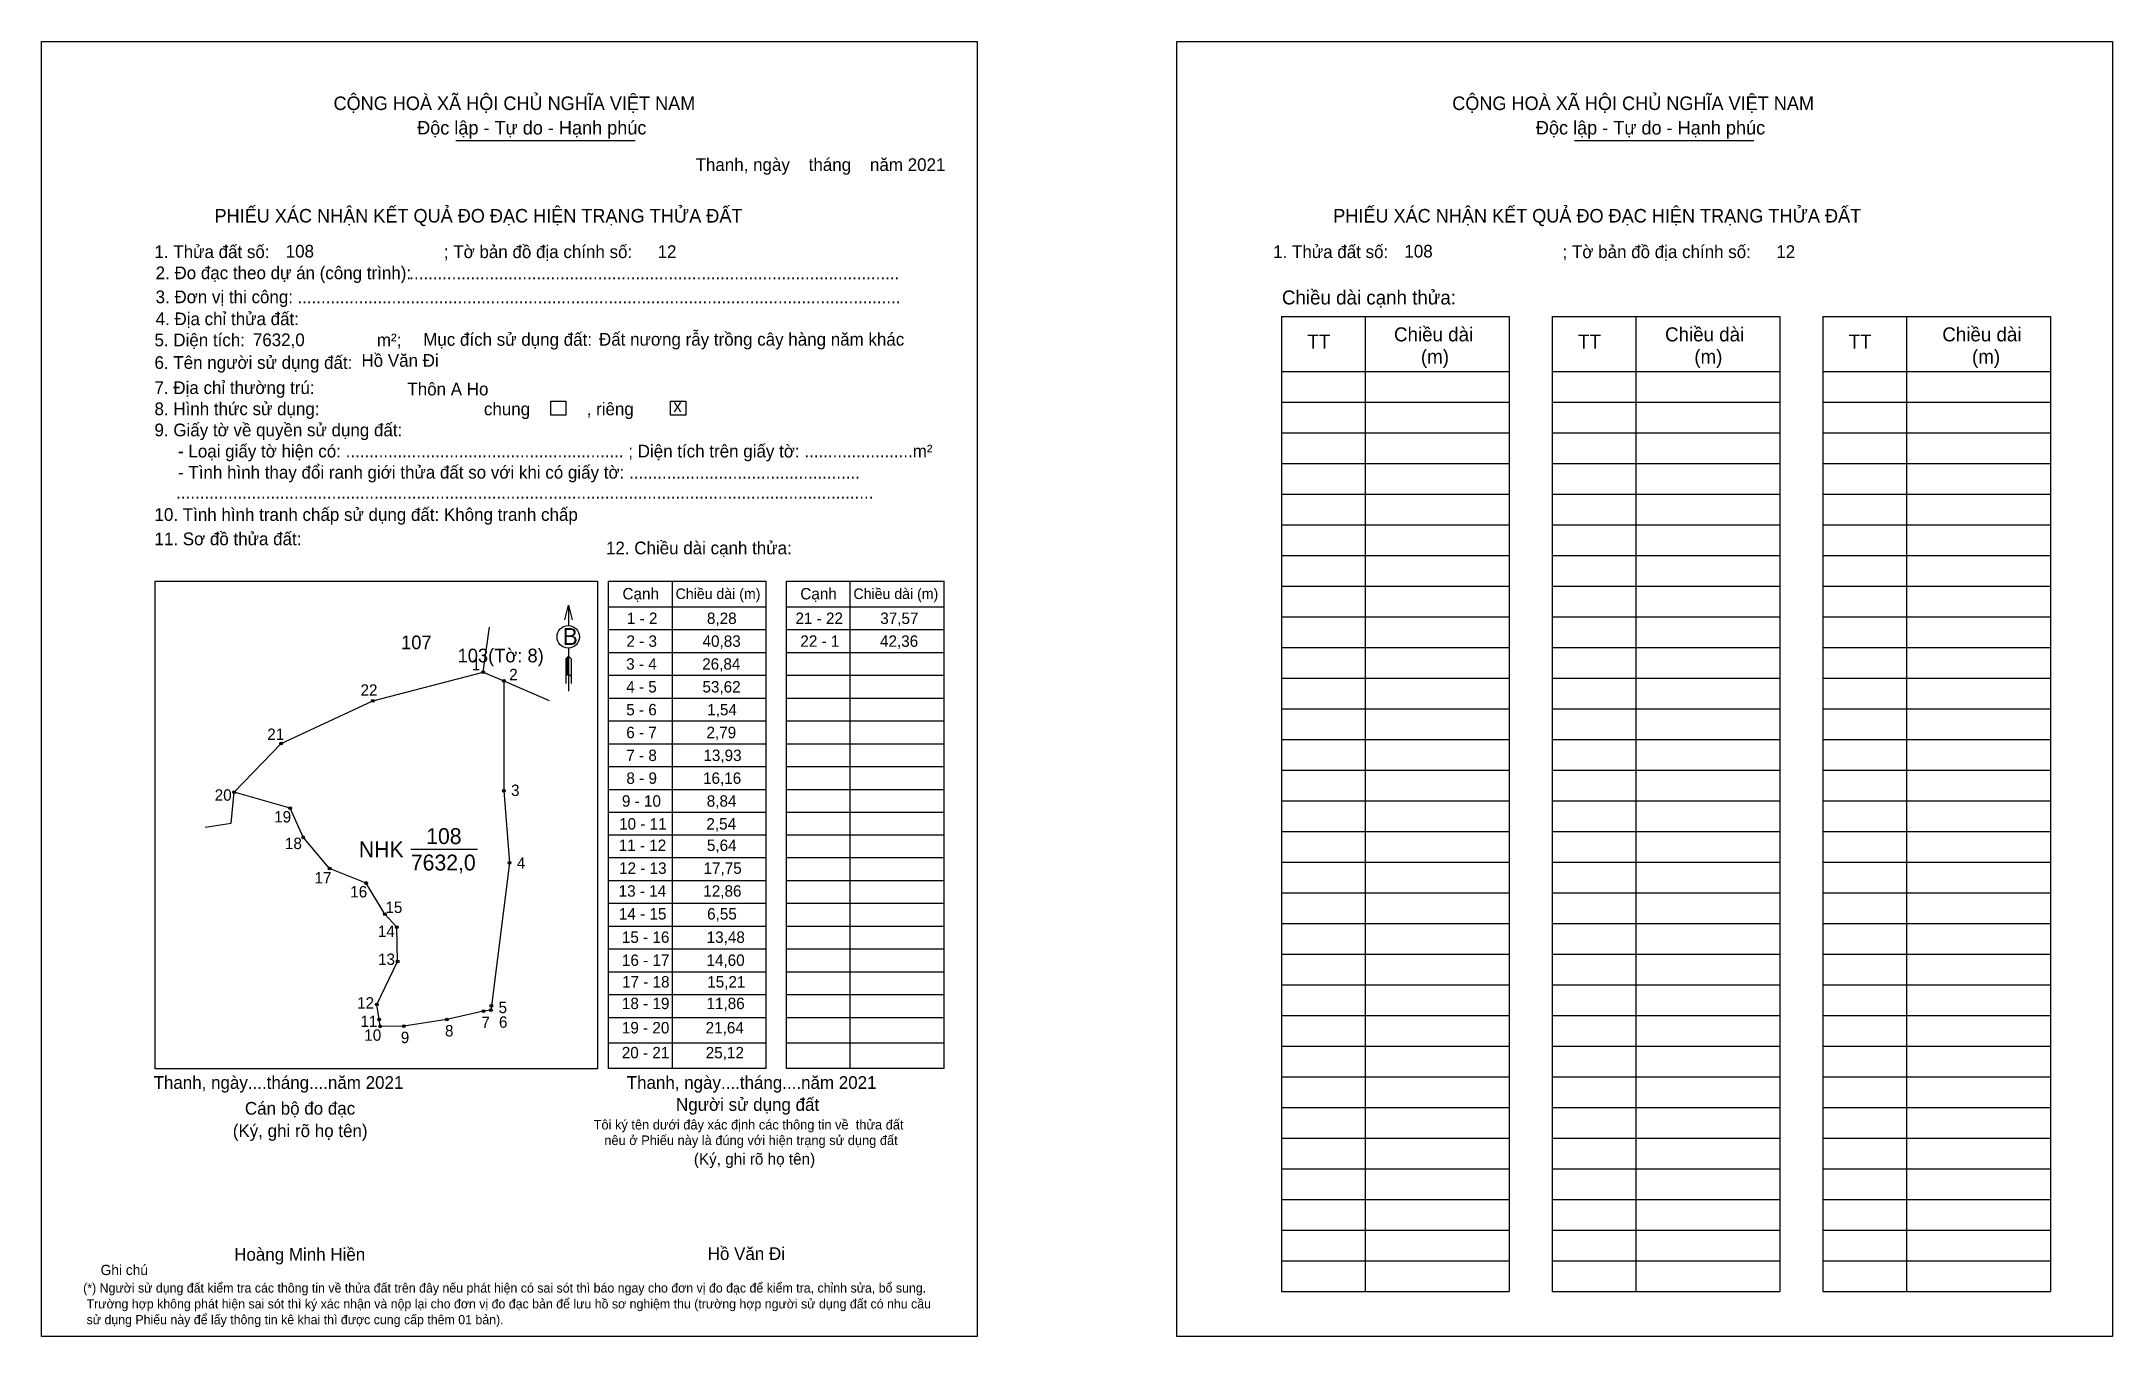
# Model space of a CAD drawing. Extents: x 544508 to 545278, y 1823724 to 1824205.
import ezdxf

# ---------------------------------------------------------------- set-up
doc = ezdxf.new("R2010")
doc.units = 0
for name, color, linetype in [('CanhThua', 7, 'Continuous'), ('kqddKhungInTrang1', 7, 'Continuous'), ('kqddKhungInTrang2', 7, 'Continuous'), ('kqddNoiDung', 7, 'Continuous'), ('kqddTemplate', 7, 'Continuous'), ('MocDinhThua', 7, 'Continuous'), ('NhanDiaChinhThua', 7, 'Continuous'), ('NhanTuCan', 7, 'Continuous'), ('RauThua', 7, 'Continuous'), ('SoHieuDinhThua', 7, 'Continuous')]:
    doc.layers.add(name, color=color, linetype=linetype)

msp = doc.modelspace()

# ---------------------------------------------------------------- linework, layer by layer
at = {"layer": 'CanhThua'}
for p, q in [((544631.2, 1823960.28), (544672.22, 1823970.88)), ((544672.22, 1823970.88), (544679.86, 1823967.67)), ((544679.86, 1823967.67), (544679.86, 1823926.85)), ((544597.16, 1823944.39), (544631.2, 1823960.28)), ((544579.66, 1823926.36), (544597.16, 1823944.39)), ((544600.46, 1823920.38), (544579.66, 1823926.36)), ((544679.86, 1823926.85), (544682.01, 1823900.09)), ((544605.27, 1823909.54), (544600.46, 1823920.38)), ((544615.15, 1823897.98), (544605.27, 1823909.54)), ((544628.71, 1823892.56), (544615.15, 1823897.98)), ((544682.01, 1823900.09), (544675.26, 1823846.9)), ((544635.66, 1823881.01), (544628.71, 1823892.56)), ((544640.12, 1823876.21), (544635.66, 1823881.01)), ((544640.43, 1823863.36), (544640.12, 1823876.21)), ((544632.67, 1823847.4), (544640.43, 1823863.36)), ((544633.53, 1823841.82), (544632.67, 1823847.4)), ((544633.92, 1823839.31), (544633.53, 1823841.82)), ((544658.74, 1823841.83), (544642.76, 1823839.42)), ((544672.31, 1823844.96), (544658.74, 1823841.83)), ((544675.07, 1823845.37), (544672.31, 1823844.96)), ((544675.26, 1823846.9), (544675.07, 1823845.37)), ((544642.76, 1823839.42), (544633.92, 1823839.31))]:
    msp.add_line(p, q, dxfattribs=at)
at = {"layer": 'kqddKhungInTrang1'}
msp.add_lwpolyline([(544507.99, 1824205.24), (544855.89, 1824205.24), (544855.89, 1823724.06), (544507.99, 1823724.06)], close=True, dxfattribs=at)
at = {"layer": 'kqddKhungInTrang2'}
msp.add_lwpolyline([(544930.1, 1824205.24), (545277.99, 1824205.24), (545277.99, 1823724.06), (544930.1, 1823724.06)], close=True, dxfattribs=at)
at = {"layer": 'kqddTemplate'}
for p, q in [((544662.08, 1824168.41), (544728.71, 1824168.41)), ((545077.99, 1824168.41), (545144.62, 1824168.41)), ((544969.04, 1824103.01), (545053.63, 1824103.01)), ((544969.04, 1824103.01), (544969.04, 1823740.77)), ((545000.17, 1824103.01), (545000.17, 1823740.77)), ((545053.63, 1824103.01), (545053.63, 1823740.77)), ((545069.66, 1824103.01), (545069.66, 1823740.77)), ((545069.66, 1824103.01), (545154.25, 1824103.01)), ((545100.79, 1824103.01), (545100.79, 1823740.77)), ((545154.25, 1824103.01), (545154.25, 1823740.77)), ((545170.28, 1824103.01), (545170.28, 1823740.77)), ((545170.28, 1824103.01), (545254.87, 1824103.01)), ((545201.41, 1824103.01), (545201.41, 1823740.77)), ((545254.87, 1824103.01), (545254.87, 1823740.77)), ((544969.04, 1824082.62), (545053.63, 1824082.62)), ((545069.66, 1824082.62), (545154.25, 1824082.62)), ((545170.28, 1824082.62), (545254.87, 1824082.62)), ((544969.04, 1824071.23), (545053.63, 1824071.23)), ((545069.66, 1824071.23), (545154.25, 1824071.23)), ((545170.28, 1824071.23), (545254.87, 1824071.23)), ((544969.04, 1824059.83), (545053.63, 1824059.83)), ((545069.66, 1824059.83), (545154.25, 1824059.83)), ((545170.28, 1824059.83), (545254.87, 1824059.83)), ((544969.04, 1824048.44), (545053.63, 1824048.44)), ((545069.66, 1824048.44), (545154.25, 1824048.44)), ((545170.28, 1824048.44), (545254.87, 1824048.44)), ((544969.04, 1824037.04), (545053.63, 1824037.04)), ((545069.66, 1824037.04), (545154.25, 1824037.04)), ((545170.28, 1824037.04), (545254.87, 1824037.04)), ((544969.04, 1824025.65), (545053.63, 1824025.65)), ((545069.66, 1824025.65), (545154.25, 1824025.65)), ((545170.28, 1824025.65), (545254.87, 1824025.65)), ((544969.04, 1824014.25), (545053.63, 1824014.25)), ((545069.66, 1824014.25), (545154.25, 1824014.25)), ((545170.28, 1824014.25), (545254.87, 1824014.25)), ((544718.87, 1824004.72), (544777.48, 1824004.72)), ((544718.87, 1823823.65), (544718.87, 1824004.72)), ((544742.44, 1824004.72), (544742.44, 1823823.65)), ((544777.48, 1823823.65), (544777.48, 1824004.72)), ((544784.99, 1824004.72), (544843.59, 1824004.72)), ((544784.99, 1823823.65), (544784.99, 1824004.72)), ((544808.56, 1824004.72), (544808.56, 1823823.65)), ((544843.59, 1823823.65), (544843.59, 1824004.72)), ((544703.94, 1823995.82), (544703.96, 1823988.22)), ((544969.04, 1824002.86), (545053.63, 1824002.86)), ((545069.66, 1824002.86), (545154.25, 1824002.86)), ((545170.28, 1824002.86), (545254.87, 1824002.86)), ((544718.87, 1823995.24), (544777.48, 1823995.24)), ((544784.99, 1823995.24), (544843.59, 1823995.24)), ((544969.04, 1823991.46), (545053.63, 1823991.46)), ((545069.66, 1823991.46), (545154.25, 1823991.46)), ((545170.28, 1823991.46), (545254.87, 1823991.46)), ((544718.87, 1823986.76), (544777.48, 1823986.76)), ((544784.99, 1823986.76), (544843.59, 1823986.76)), ((544969.04, 1823980.07), (545053.63, 1823980.07)), ((545069.66, 1823980.07), (545154.25, 1823980.07)), ((545170.28, 1823980.07), (545254.87, 1823980.07)), ((544703.97, 1823976.8), (544703, 1823975.87)), ((544703.97, 1823976.37), (544703, 1823975.44)), ((544703.98, 1823975.94), (544703, 1823975)), ((544703, 1823975.87), (544703, 1823966.7)), ((544703.98, 1823975.5), (544703, 1823974.57)), ((544703.98, 1823975.07), (544703, 1823974.14)), ((544703.98, 1823974.64), (544703, 1823973.7)), ((544703.98, 1823974.2), (544703, 1823973.27)), ((544703.98, 1823973.77), (544703, 1823972.83)), ((544703.98, 1823973.34), (544703, 1823972.4)), ((544703.98, 1823972.9), (544703, 1823971.96)), ((544703.98, 1823972.47), (544703, 1823971.53)), ((544703.97, 1823979.87), (544704, 1823963.88)), ((544703.97, 1823976.8), (544704.97, 1823975.87)), ((544704.97, 1823975.87), (544704.97, 1823966.7)), ((544718.87, 1823978.27), (544777.48, 1823978.27)), ((544784.99, 1823978.27), (544843.59, 1823978.27)), ((544703.98, 1823972.03), (544703, 1823971.1)), ((544703.98, 1823971.6), (544703, 1823970.66)), ((544703.98, 1823971.17), (544703, 1823970.23)), ((544703.98, 1823970.73), (544703, 1823969.79)), ((544703.98, 1823970.3), (544703, 1823969.36)), ((544703.98, 1823970.3), (544704.97, 1823969.36)), ((544718.87, 1823969.79), (544777.48, 1823969.79)), ((544784.99, 1823969.79), (544843.59, 1823969.79)), ((544969.04, 1823968.67), (545053.63, 1823968.67)), ((545069.66, 1823968.67), (545154.25, 1823968.67)), ((545170.28, 1823968.67), (545254.87, 1823968.67)), ((544718.87, 1823961.3), (544777.48, 1823961.3)), ((544784.99, 1823961.3), (544843.59, 1823961.3)), ((544969.04, 1823957.28), (545053.63, 1823957.28)), ((545069.66, 1823957.28), (545154.25, 1823957.28)), ((545170.28, 1823957.28), (545254.87, 1823957.28)), ((544718.87, 1823952.82), (544777.48, 1823952.82)), ((544784.99, 1823952.82), (544843.59, 1823952.82)), ((544718.87, 1823944.33), (544777.48, 1823944.33)), ((544784.99, 1823944.33), (544843.59, 1823944.33)), ((544969.04, 1823945.88), (545053.63, 1823945.88)), ((545069.66, 1823945.88), (545154.25, 1823945.88)), ((545170.28, 1823945.88), (545254.87, 1823945.88)), ((544718.87, 1823935.84), (544777.48, 1823935.84)), ((544784.99, 1823935.84), (544843.59, 1823935.84)), ((544969.04, 1823934.49), (545053.63, 1823934.49)), ((545069.66, 1823934.49), (545154.25, 1823934.49)), ((545170.28, 1823934.49), (545254.87, 1823934.49)), ((544718.87, 1823927.36), (544777.48, 1823927.36)), ((544784.99, 1823927.36), (544843.59, 1823927.36)), ((544718.87, 1823918.87), (544777.48, 1823918.87)), ((544784.99, 1823918.87), (544843.59, 1823918.87)), ((544969.04, 1823923.09), (545053.63, 1823923.09)), ((545069.66, 1823923.09), (545154.25, 1823923.09)), ((545170.28, 1823923.09), (545254.87, 1823923.09)), ((544969.04, 1823911.7), (545053.63, 1823911.7)), ((545069.66, 1823911.7), (545154.25, 1823911.7)), ((545170.28, 1823911.7), (545254.87, 1823911.7)), ((544777.48, 1823910.39), (544718.87, 1823910.39)), ((544843.59, 1823910.39), (544784.99, 1823910.39)), ((544777.48, 1823901.9), (544718.87, 1823901.9)), ((544843.59, 1823901.9), (544784.99, 1823901.9)), ((544969.04, 1823900.3), (545053.63, 1823900.3)), ((545069.66, 1823900.3), (545154.25, 1823900.3)), ((545170.28, 1823900.3), (545254.87, 1823900.3)), ((544777.48, 1823893.42), (544718.87, 1823893.42)), ((544843.59, 1823893.42), (544784.99, 1823893.42)), ((544969.04, 1823888.91), (545053.63, 1823888.91)), ((545069.66, 1823888.91), (545154.25, 1823888.91)), ((545170.28, 1823888.91), (545254.87, 1823888.91)), ((544777.48, 1823884.93), (544718.87, 1823884.93)), ((544843.59, 1823884.93), (544784.99, 1823884.93)), ((544777.48, 1823876.44), (544718.87, 1823876.44)), ((544843.59, 1823876.44), (544784.99, 1823876.44)), ((544969.04, 1823877.51), (545053.63, 1823877.51)), ((545069.66, 1823877.51), (545154.25, 1823877.51)), ((545170.28, 1823877.51), (545254.87, 1823877.51)), ((544777.48, 1823867.96), (544718.87, 1823867.96)), ((544843.59, 1823867.96), (544784.99, 1823867.96)), ((544969.04, 1823866.12), (545053.63, 1823866.12)), ((545069.66, 1823866.12), (545154.25, 1823866.12)), ((545170.28, 1823866.12), (545254.87, 1823866.12)), ((544777.48, 1823859.47), (544718.87, 1823859.47)), ((544843.59, 1823859.47), (544784.99, 1823859.47)), ((544777.48, 1823850.99), (544718.87, 1823850.99)), ((544843.59, 1823850.99), (544784.99, 1823850.99)), ((544969.04, 1823854.72), (545053.63, 1823854.72)), ((545069.66, 1823854.72), (545154.25, 1823854.72)), ((545170.28, 1823854.72), (545254.87, 1823854.72)), ((544777.48, 1823842.5), (544718.87, 1823842.5)), ((544843.59, 1823842.5), (544784.99, 1823842.5)), ((544969.04, 1823843.33), (545053.63, 1823843.33)), ((545069.66, 1823843.33), (545154.25, 1823843.33)), ((545170.28, 1823843.33), (545254.87, 1823843.33)), ((544777.48, 1823833.07), (544718.87, 1823833.07)), ((544843.59, 1823833.07), (544784.99, 1823833.07)), ((544969.04, 1823831.93), (545053.63, 1823831.93)), ((545069.66, 1823831.93), (545154.25, 1823831.93)), ((545170.28, 1823831.93), (545254.87, 1823831.93)), ((544777.48, 1823823.65), (544718.87, 1823823.65)), ((544843.59, 1823823.65), (544784.99, 1823823.65)), ((544969.04, 1823820.54), (545053.63, 1823820.54)), ((545069.66, 1823820.54), (545154.25, 1823820.54)), ((545170.28, 1823820.54), (545254.87, 1823820.54)), ((544969.04, 1823809.14), (545053.63, 1823809.14)), ((545069.66, 1823809.14), (545154.25, 1823809.14)), ((545170.28, 1823809.14), (545254.87, 1823809.14)), ((544969.04, 1823797.75), (545053.63, 1823797.75)), ((545069.66, 1823797.75), (545154.25, 1823797.75)), ((545170.28, 1823797.74), (545254.87, 1823797.74)), ((544969.04, 1823786.35), (545053.63, 1823786.35)), ((545069.66, 1823786.35), (545154.25, 1823786.35)), ((545170.28, 1823786.35), (545254.87, 1823786.35)), ((544969.04, 1823774.96), (545053.63, 1823774.96)), ((545069.66, 1823774.96), (545154.25, 1823774.96)), ((545170.28, 1823774.95), (545254.87, 1823774.95)), ((544969.04, 1823763.56), (545053.63, 1823763.56)), ((545069.66, 1823763.56), (545154.25, 1823763.56)), ((545170.28, 1823763.56), (545254.87, 1823763.56)), ((544969.04, 1823752.17), (545053.63, 1823752.17)), ((545069.66, 1823752.16), (545154.25, 1823752.16)), ((545170.28, 1823752.16), (545254.87, 1823752.16)), ((544969.04, 1823740.77), (545053.63, 1823740.77)), ((545069.66, 1823740.77), (545154.25, 1823740.77)), ((545170.28, 1823740.77), (545254.87, 1823740.77))]:
    msp.add_line(p, q, dxfattribs=at)
for points in [[(544697.35, 1824071.6), (544703.01, 1824071.6), (544703.01, 1824066.33), (544697.35, 1824066.33)], [(544741.87, 1824071.6), (544747.53, 1824071.6), (544747.53, 1824066.33), (544741.87, 1824066.33)], [(544550.32, 1824004.72), (544714.7, 1824004.72), (544714.7, 1823823.49), (544550.32, 1823823.49)]]:
    msp.add_lwpolyline(points, close=True, dxfattribs=at)
msp.add_lwpolyline([(544702.58, 1823990.32), (544703.94, 1823995.82), (544705.33, 1823990.32)], dxfattribs=at)
msp.add_circle((544703.86, 1823984.05), 4.18, dxfattribs=at)
at = {"layer": 'MocDinhThua'}
for centre in [(544672.22, 1823970.88), (544679.86, 1823967.67), (544631.2, 1823960.28), (544597.16, 1823944.39), (544579.66, 1823926.36), (544679.86, 1823926.85), (544600.46, 1823920.38), (544605.27, 1823909.54), (544615.15, 1823897.98), (544682.01, 1823900.09), (544628.71, 1823892.56), (544635.66, 1823881.01), (544640.12, 1823876.21), (544640.43, 1823863.36), (544632.67, 1823847.4), (544633.53, 1823841.82), (544658.74, 1823841.83), (544672.31, 1823844.96), (544675.07, 1823845.37), (544675.26, 1823846.9), (544633.92, 1823839.31), (544642.76, 1823839.42)]:
    msp.add_circle(centre, 0.508, dxfattribs=at)
at = {"layer": 'NhanDiaChinhThua'}
msp.add_line((544645.34, 1823905.09), (544670.11, 1823905.09), dxfattribs=at)
at = {"layer": 'RauThua'}
for p, q in [((544672.22, 1823970.88), (544674.55, 1823987.6)), ((544679.86, 1823967.67), (544696.8, 1823960.32)), ((544578.53, 1823914.82), (544579.66, 1823926.36)), ((544568.85, 1823913.31), (544578.53, 1823914.82))]:
    msp.add_line(p, q, dxfattribs=at)

# ---------------------------------------------------------------- texts
at = {"layer": 'kqddNoiDung'}
for s, height, p in [('Thanh, ngày    tháng    năm 2021  ', 4.7143, (544751.19, 1824157.12)), ('108', 4.714, (544598.81, 1824124.95)), ('12', 4.714, (544737.06, 1824124.81)), ('108', 4.714, (545014.71, 1824124.95)), ('12', 4.714, (545152.97, 1824124.81)), ('........................................................................................................', 4.71426, (544644.74, 1824116.82)), ('................................................................................................................................', 4.71426, (544603.17, 1824107.9)), ('7632,0', 4.714, (544586.6, 1824092.04)), ('Đất nương rẫy trồng cây hàng năm khác', 4.7143, (544715.29, 1824092.22)), ('Hồ Văn Đi', 4.714, (544626.97, 1824084.37)), ('Thôn A Ho', 4.714, (544644.05, 1824073.74)), ('x', 4.71, (544742.91, 1824067.55)), ('1 - 2', 4.243, (544725.64, 1823988.81)), ('8,28', 4.243, (544755.41, 1823988.81)), ('21 - 22', 4.243, (544788.32, 1823988.81)), ('37,57', 4.243, (544819.85, 1823988.81)), ('2 - 3', 4.243, (544725.48, 1823980.32)), ('40,83', 4.243, (544753.78, 1823980.32)), ('22 - 1', 4.243, (544790.14, 1823980.32)), ('42,36', 4.243, (544819.75, 1823980.32)), ('3 - 4', 4.243, (544725.38, 1823971.83)), ('26,84', 4.243, (544753.65, 1823971.83)), ('4 - 5', 4.243, (544725.4, 1823963.35)), ('53,62', 4.243, (544753.75, 1823963.35)), ('5 - 6', 4.243, (544725.42, 1823954.86)), ('1,54', 4.243, (544755.51, 1823954.86)), ('6 - 7', 4.243, (544725.42, 1823946.38)), ('2,79', 4.243, (544755.24, 1823946.38)), ('7 - 8', 4.243, (544725.44, 1823937.89)), ('13,93', 4.243, (544754.1, 1823937.89)), ('8 - 9', 4.243, (544725.47, 1823929.41)), ('16,16', 4.243, (544753.96, 1823929.41)), ('9 - 10', 4.243, (544723.81, 1823920.92)), ('8,84', 4.243, (544755.34, 1823920.92)), ('10 - 11', 4.243, (544722.76, 1823912.43)), ('2,54', 4.243, (544755.21, 1823912.43)), ('11 - 12', 4.243, (544722.61, 1823904.46)), ('5,64', 4.243, (544755.4, 1823904.46)), ('12 - 13', 4.243, (544722.74, 1823895.97)), ('17,75', 4.243, (544754.15, 1823895.97)), ('13 - 14', 4.243, (544722.59, 1823887.49)), ('12,86', 4.243, (544754.06, 1823887.49)), ('14 - 15', 4.243, (544722.69, 1823879)), ('6,55', 4.243, (544755.48, 1823879)), ('15 - 16', 4.243, (544723.79, 1823870.33)), ('13,48', 4.243, (544755.31, 1823870.33)), ('16 - 17', 4.243, (544723.81, 1823861.77)), ('14,60', 4.243, (544755.24, 1823861.77)), ('17 - 18', 4.243, (544723.85, 1823853.74)), ('15,21', 4.243, (544755.52, 1823853.74)), ('18 - 19', 4.243, (544723.81, 1823845.72)), ('11,86', 4.243, (544755.25, 1823845.72)), ('19 - 20', 4.243, (544723.78, 1823836.69)), ('21,64', 4.243, (544754.94, 1823836.69)), ('20 - 21', 4.243, (544723.76, 1823827.42)), ('25,12', 4.243, (544754.96, 1823827.42)), ('Thanh, ngày....tháng....năm 2021', 4.7143, (544549.68, 1823816.09)), ('Thanh, ngày....tháng....năm 2021', 4.7143, (544725.58, 1823816.09)), ('Hồ Văn Đi', 4.714, (544755.7, 1823752.51))]:
    msp.add_text(s, height=height, dxfattribs=at).set_placement(p)
at = {"layer": 'kqddTemplate'}
for s, height, p in [('CỘNG HOÀ XÃ HỘI CHỦ NGHĨA VIỆT NAM', 5.0285, (544616.59, 1824179.76)), ('CỘNG HOÀ XÃ HỘI CHỦ NGHĨA VIỆT NAM', 5.0285, (545032.49, 1824179.76)), ('Độc lập - Tự do - Hạnh phúc', 5.0285, (544647.68, 1824170.67)), ('Độc lập - Tự do - Hạnh phúc', 5.0285, (545063.59, 1824170.67)), ('PHIẾU XÁC NHẬN KẾT QUẢ ĐO ĐẠC HIỆN TRẠNG THỬA ĐẤT', 5.0285, (544572.35, 1824137.97)), ('PHIẾU XÁC NHẬN KẾT QUẢ ĐO ĐẠC HIỆN TRẠNG THỬA ĐẤT', 5.0285, (544988.25, 1824137.97)), ('1. Thửa đất số:                                     ; Tờ bản đồ địa chính số:', 4.7143, (544550.03, 1824124.76)), ('1. Thửa đất số:                                     ; Tờ bản đồ địa chính số:', 4.7143, (544965.93, 1824124.76)), ('2. Đo đạc theo dự án (công trình): ', 4.7143, (544550.45, 1824116.91)), ('3. Đơn vị thi công: ', 4.7143, (544550.44, 1824107.99)), ('Chiều dài cạnh thửa:', 5.2092, (544969.19, 1824107.51)), ('4. Địa chỉ thửa đất:', 4.7143, (544550.45, 1824099.83)), ('5. Diện tích:                            m²; ', 4.7143, (544550.03, 1824091.98)), ('Mục đích sử dụng đất:', 4.7143, (544649.94, 1824092.17)), ('TT', 5.209, (544978.65, 1824091.12)), ('Chiều dài', 5.209, (545010.85, 1824093.81)), ('TT', 5.209, (545079.27, 1824091.12)), ('Chiều dài', 5.209, (545111.62, 1824093.81)), ('TT', 5.209, (545179.89, 1824091.12)), ('Chiều dài', 5.209, (545214.7, 1824093.81)), ('6. Tên người sử dụng đất:', 4.7143, (544550.03, 1824083.6)), ('(m)', 5.209, (545020.85, 1824085.53)), ('(m)', 5.209, (545122.49, 1824085.53)), ('(m)', 5.209, (545225.73, 1824085.53)), ('7. Địa chỉ thường trú:', 4.7143, (544550.03, 1824074.25)), ('8. Hình thức sử dụng:', 4.7143, (544550.03, 1824066.39)), ('chung            , riêng', 4.7143, (544672.5, 1824066.35)), ('9. Giấy tờ về quyền sử dụng đất:', 4.7143, (544550.03, 1824058.54)), ('     - Loại giấy tờ hiện có: ........................................................... ; Diện tích trên giấy tờ: .......................m²', 4.71426, (544550.03, 1824050.68)), ('     - Tình hình thay đổi ranh giới thửa đất so với khi có giấy tờ: .................................................', 4.71426, (544550.03, 1824042.82)), ('....................................................................................................................................................', 4.71426, (544558.09, 1824035.36)), ('10. Tình hình tranh chấp sử dụng đất: Không tranh chấp', 4.7143, (544550.03, 1824027.11)), ('11. Sơ đồ thửa đất:', 4.7143, (544550.03, 1824018.08)), ('12. Chiều dài cạnh thửa:', 4.7143, (544717.88, 1824014.7)), ('Cạnh', 4.243, (544724.02, 1823997.93)), ('Chiều dài (m)', 3.9285, (544743.77, 1823998.08)), ('Cạnh', 4.243, (544790.13, 1823997.93)), ('Chiều dài (m)', 3.9285, (544809.88, 1823998.08)), ('B', 6.29, (544701.79, 1823981.01)), ('Cán bộ đo đạc', 4.7143, (544583.64, 1823806.5)), ('Người sử dụng đất', 4.7143, (544743.91, 1823807.92)), ('(Ký, ghi rõ họ tên)', 4.7143, (544579.14, 1823798.17)), ('Tôi ký tên dưới đây xác định các thông tin về  thửa đất ', 3.564, (544713.29, 1823801)), ('nêu ở Phiếu này là đúng với hiện trạng sử dụng đất', 3.564, (544717.26, 1823795.21)), ('(Ký, ghi rõ họ tên)', 4.2428, (544750.55, 1823787.93)), ('Hoàng Minh Hiền', 4.7143, (544579.66, 1823752.24)), ('Ghi chú', 3.819, (544530, 1823746.9)), ('(*) Người sử dụng đất kiểm tra các thông tin về thửa đất trên đây nếu phát hiện có sai sót thì báo ngay cho đơn vị đo đạc để kiểm tra, chỉnh sửa, bổ sung.', 3.43669, (544523.5, 1823740.4)), (' Trường hợp không phát hiện sai sót thì ký xác nhận và nộp lại cho đơn vị đo đạc bản để lưu hồ sơ nghiệm thu (trường hợp người sử dụng đất có nhu cầu', 3.43669, (544523.5, 1823734.51)), (' sử dụng Phiếu này để lấy thông tin kê khai thì được cung cấp thêm 01 bản).', 3.4367, (544523.5, 1823728.63))]:
    msp.add_text(s, height=height, dxfattribs=at).set_placement(p)
at = {"layer": 'NhanDiaChinhThua'}
for s, p in [('108', (544651.04, 1823907.05)), ('NHK', (544626.01, 1823902.14)), ('7632,0', (544645.34, 1823897.23))]:
    msp.add_text(s, height=5.893, dxfattribs=at).set_placement(p)
at = {"layer": 'NhanTuCan'}
for s, p in [('107', (544641.71, 1823979.44)), ('103(Tờ: 8)', (544662.71, 1823974.55))]:
    msp.add_text(s, height=5.084, dxfattribs=at).set_placement(p)
at = {"layer": 'SoHieuDinhThua'}
for s, height, p in [('1', 4.24, (544667.95, 1823971.58)), ('2', 4.24, (544681.89, 1823967.9)), ('22', 4.237, (544626.63, 1823962.15)), ('21', 4.237, (544591.95, 1823945.72)), ('20', 4.237, (544572.42, 1823923.15)), ('3', 4.24, (544682.58, 1823924.9)), ('19', 4.237, (544594.52, 1823915.06)), ('18', 4.237, (544598.53, 1823905.16)), ('17', 4.237, (544609.53, 1823892.41)), ('4', 4.24, (544684.75, 1823897.87)), ('16', 4.237, (544622.81, 1823887.21)), ('15', 4.237, (544635.87, 1823881.44)), ('14', 4.237, (544633.05, 1823872.5)), ('13', 4.237, (544633.13, 1823862.14)), ('12', 4.237, (544625.35, 1823845.91)), ('11', 4.237, (544626.6, 1823839.06)), ('7', 4.24, (544671.58, 1823838.68)), ('5', 4.24, (544677.94, 1823844.24)), ('6', 4.24, (544678.09, 1823838.8)), ('10', 4.237, (544628.03, 1823833.96)), ('9', 4.24, (544641.59, 1823833.08)), ('8', 4.24, (544658.02, 1823835.55))]:
    msp.add_text(s, height=height, dxfattribs=at).set_placement(p)

doc.saveas('drawing.dxf')
